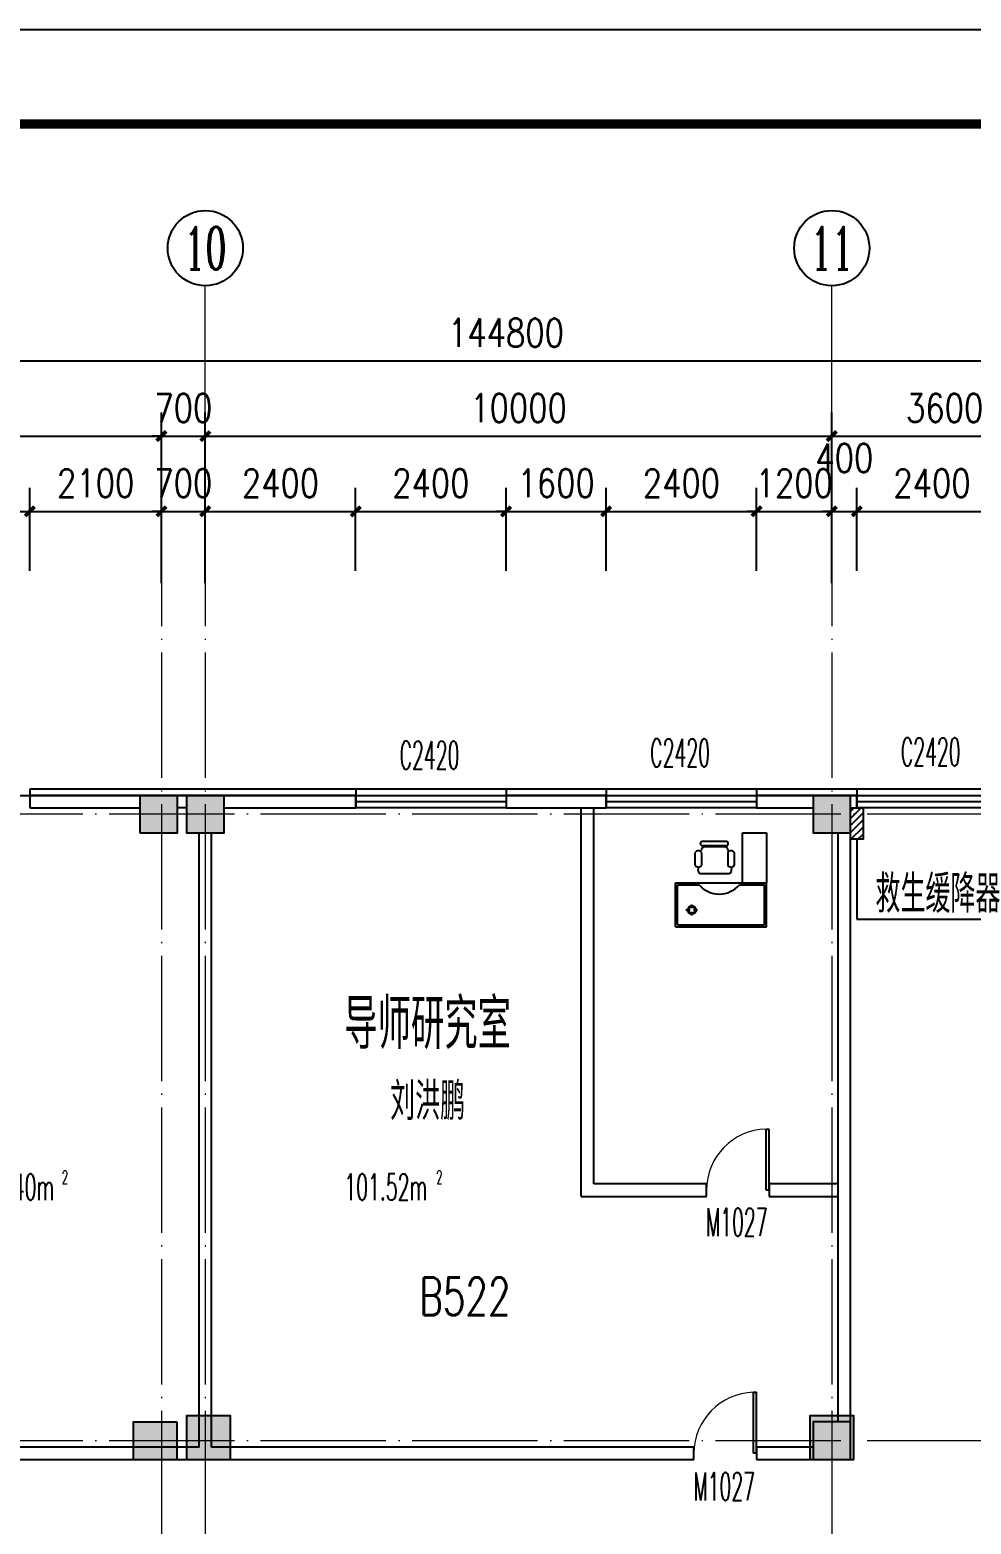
# Model space of a CAD drawing. Extents: x 1417642 to 3570900, y 124798 to 1191112.
# Drawn here: x 1508603 to 1523626, y 227103 to 250948 of the extents above; entities that cross this region are included whole.
import ezdxf
from ezdxf.enums import TextEntityAlignment as Align

# ---------------------------------------------------------------- set-up
doc = ezdxf.new("R2010")
doc.units = 0
doc.header["$LTSCALE"] = 1000
doc.header["$MEASUREMENT"] = 0
doc.linetypes.add('DOTE', pattern=[2.42, 2, -0.2, 0.02, -0.2])
doc.layers.get('0').update_dxf_attribs({"linetype": 'CONTINUOUS'})
doc.layers.get('Defpoints').update_dxf_attribs({"linetype": 'CONTINUOUS'})
for name, color, linetype in [('00家具', 144, 'CONTINUOUS'), ('AXIS', 3, 'CONTINUOUS'), ('AXIS_TEXT', 7, 'CONTINUOUS'), ('colu', 2, 'CONTINUOUS'), ('COLUMN', 9, 'CONTINUOUS'), ('DOTE', 1, 'DOTE'), ('FUR', 2, 'CONTINUOUS'), ('IFF-FURN', 6, 'CONTINUOUS'), ('PUB_DIM', 3, 'CONTINUOUS'), ('PUB_HATCH', 8, 'CONTINUOUS'), ('PUB_TEXT', 40, 'CONTINUOUS'), ('PUB_TITLE', 4, 'CONTINUOUS'), ('SPACE', 7, 'CONTINUOUS'), ('STAIR', 2, 'CONTINUOUS'), ('SURFACE', 6, 'CONTINUOUS'), ('tiaozheng', 20, 'CONTINUOUS'), ('WALL', 4, 'CONTINUOUS'), ('WALL-MOVE', 6, 'CONTINUOUS'), ('WINDOW', 2, 'CONTINUOUS'), ('WINDOW_TEXT', 7, 'CONTINUOUS'), ('填充', 252, 'CONTINUOUS'), ('柱填充', 8, 'CONTINUOUS'), ('防火分区', 10, 'CONTINUOUS')]:
    doc.layers.add(name, color=color, linetype=linetype)
doc.styles.add('_TCH_AXIS', font='COMPLEX', dxfattribs={"bigfont": 'GBCBIG'})
doc.styles.add('_TCH_SPACE', font='ROMANS', dxfattribs={"width": 0.7, "height": 5, "bigfont": 'Z'})
doc.styles.add('_TCH_WINDOW', font='ROMANS.shx', dxfattribs={"width": 0.7, "height": 400, "bigfont": 'Z.shx'})
doc.styles.add('DIM_FONT', font='SIMPLEX.shx', dxfattribs={"width": 0.8})
doc.styles.add('Z', font='ROMANS', dxfattribs={"width": 0.7, "bigfont": 'Z'})
doc.dimstyles.new('DIMN150', dxfattribs={"dimscale": 1.5, "dimtxt": 300, "dimasz": 100, "dimexe": 250, "dimexo": 300, "dimgap": 150, "dimtad": 1, "dimdec": 0, "dimzin": 0, "dimdsep": 46, "dimtxsty": 'DIM_FONT', "dimblk": 'ARCHTICK', "dimcen": 0.09, "dimdle": 1.5, "dimclrt": 7, "dimazin": 2, "dimtfac": 1, "dimtdec": 0, "dimtix": 1, "dimtmove": 2, "dimatfit": 3, "dimldrblk": 'ARCHTICK', "dimfxl": 1, "dimtolj": 1, "dimtzin": 0, "dimarcsym": 0})

# ---------------------------------------------------------------- blocks, each defined once
blk = doc.blocks.new('A$C76F941A3')
at = {"layer": '00家具', "color": 2, "linetype": 'ByBlock'}
for p, q in [((0, 1452), (0, 0)), ((0, 1452), (700, 1452)), ((700, 1452), (700, 0)), ((30, 1422), (30, 30)), ((30, 1422), (670, 1422)), ((670, 1422), (670, 1076)), ((846, 1057), (846, 595)), ((950, 1088), (918, 1093)), ((979, 1139), (1184, 1139)), ((1184, 1036), (979, 1036)), ((1197, 1046), (1217, 1043)), ((1275, 669), (1275, 984)), ((1292, 639), (1292, 1028)), ((1360, 639), (1360, 1028)), ((950, 565), (918, 559)), ((1184, 616), (979, 616)), ((979, 513), (1184, 513)), ((1197, 606), (1217, 610)), ((670, 433), (670, 30)), ((700, 383), (1495, 383)), ((1495, 383), (1495, 0)), ((0, 0), (700, 0)), ((30, 30), (670, 30)), ((1495, 0), (700, 0))]:
    blk.add_line(p, q, dxfattribs=at)
for centre, radius, start, end in [((941, 755), 421, 130.1118, 229.8882), ((905, 1028), 66.3, 78.4473, 153.8516), ((1011, 1088), 60.6, 121.8879, 238.1121), ((1152, 1088), 60.6, 301.8953, 58.1047), ((1206, 974), 69.4, 7.9219, 80.4409), ((1326, 1023), 34.7, 8.7722, 171.2278), ((905, 624), 66.3, 206.1484, 281.5527), ((1011, 565), 60.6, 121.8879, 238.1121), ((1152, 565), 60.6, 301.8953, 58.1047), ((1206, 678), 69.4, 279.5599, 352.0778), ((1326, 645), 34.7, 188.7714, 351.2286)]:
    blk.add_arc(centre, radius, start, end, dxfattribs=at)
at = {"layer": 'FUR', "color": 4}
for p, q in [((265, 1221), (265, 1288)), ((179, 1192), (236, 1192)), ((265, 1104), (265, 1163)), ((295, 1192), (353, 1192))]:
    blk.add_line(p, q, dxfattribs=at)
for radius in [66.6, 53.9]:
    blk.add_circle((265, 1192), radius, dxfattribs=at)
blk = doc.blocks.new('896')
at = {"layer": '柱填充'}
h = blk.add_hatch(color=256, dxfattribs=at)
h.paths.add_polyline_path([(1580873, 568265), (1580873, 568965), (1580273, 568965), (1580273, 568265)])
h.paths.add_polyline_path([(1572873, 568265), (1572873, 568965), (1572273, 568965), (1572273, 568265)])
h.paths.add_polyline_path([(1564873, 568265), (1564873, 568965), (1564273, 568965), (1564273, 568265)])
h.paths.add_polyline_path([(1556873, 568265), (1556873, 568965), (1556273, 568965), (1556273, 568265)])
h.paths.add_polyline_path([(1546873, 568265), (1546873, 568965), (1546273, 568965), (1546273, 568265)])
h.paths.add_polyline_path([(1536873, 568265), (1536873, 568965), (1536273, 568965), (1536273, 568265)])
h.paths.add_polyline_path([(1533273, 568265), (1533273, 568965), (1532673, 568965), (1532673, 568265)])
h.paths.add_polyline_path([(1523273, 568365), (1523273, 568965), (1522673, 568965), (1522673, 568365)])
h.paths.add_polyline_path([(1590123, 558965), (1589423, 558965), (1589423, 558365), (1590123, 558365)])
h.paths.add_polyline_path([(1580923, 558365), (1580923, 559065), (1580223, 559065), (1580223, 558365)])
h.paths.add_polyline_path([(1572923, 558365), (1572923, 559065), (1572223, 559065), (1572223, 558365)])
h.paths.add_polyline_path([(1564923, 558365), (1564923, 559065), (1564223, 559065), (1564223, 558365)])
h.paths.add_polyline_path([(1556923, 558365), (1556923, 559065), (1556223, 559065), (1556223, 558365)])
h.paths.add_polyline_path([(1546923, 558365), (1546923, 559065), (1546223, 559065), (1546223, 558365)])
h.paths.add_polyline_path([(1536873, 558365), (1536873, 558965), (1536273, 558965), (1536273, 558365)])
h.paths.add_polyline_path([(1533273, 558365), (1533273, 558965), (1532673, 558965), (1532673, 558365)])
h.paths.add_polyline_path([(1523372, 558965), (1522672, 558965), (1522672, 558365), (1523372, 558365)])
h.paths.add_polyline_path([(1590123, 554765), (1590123, 555365), (1589523, 555365), (1589523, 554765)])
h.paths.add_polyline_path([(1580873, 554765), (1580873, 555365), (1580273, 555365), (1580273, 554765)])
h.paths.add_polyline_path([(1572873, 554765), (1572873, 555365), (1572273, 555365), (1572273, 554765)])
h.paths.add_polyline_path([(1564873, 554765), (1564873, 555365), (1564273, 555365), (1564273, 554765)])
h.paths.add_polyline_path([(1556873, 554765), (1556873, 555365), (1556273, 555365), (1556273, 554765)])
h.paths.add_polyline_path([(1546873, 554765), (1546873, 555365), (1546273, 555365), (1546273, 554765)])
h.paths.add_polyline_path([(1536873, 554765), (1536873, 555365), (1536273, 555365), (1536273, 554765)])
h.paths.add_polyline_path([(1533273, 554765), (1533273, 555365), (1532673, 555365), (1532673, 554765)])
h.paths.add_polyline_path([(1523372, 555365), (1522672, 555365), (1522672, 554765), (1523372, 554765)])
h.paths.add_polyline_path([(1590123, 546765), (1590123, 547365), (1589523, 547365), (1589523, 546765)])
h.paths.add_polyline_path([(1580873, 546765), (1580873, 547365), (1580273, 547365), (1580273, 546765)])
h.paths.add_polyline_path([(1572873, 546765), (1572873, 547365), (1572273, 547365), (1572273, 546765)])
h.paths.add_polyline_path([(1564873, 546765), (1564873, 547365), (1564273, 547365), (1564273, 546765)])
h.paths.add_polyline_path([(1556873, 546765), (1556873, 547365), (1556273, 547365), (1556273, 546765)])
h.paths.add_polyline_path([(1546873, 546715), (1546873, 547415), (1546173, 547415), (1546173, 546715)])
h.paths.add_polyline_path([(1536973, 546715), (1536973, 547415), (1536273, 547415), (1536273, 546715)])
h.paths.add_polyline_path([(1533273, 546715), (1533273, 547415), (1532573, 547415), (1532573, 546715)])
h.paths.add_polyline_path([(1523372, 547365), (1522672, 547365), (1522672, 546765), (1523372, 546765)])
h.paths.add_polyline_path([(1546873, 539365), (1546173, 539365), (1546173, 538765), (1546873, 538765)])
h.paths.add_polyline_path([(1536973, 538715), (1536973, 539415), (1536273, 539415), (1536273, 538715)])
h.paths.add_polyline_path([(1533273, 538715), (1533273, 539415), (1532573, 539415), (1532573, 538715)])
h.paths.add_polyline_path([(1523372, 539365), (1522672, 539365), (1522672, 538765), (1523372, 538765)])
h.paths.add_polyline_path([(1546873, 531365), (1546173, 531365), (1546173, 530765), (1546873, 530765)])
h.paths.add_polyline_path([(1536973, 530715), (1536973, 531415), (1536273, 531415), (1536273, 530715)])
h.paths.add_polyline_path([(1533273, 530715), (1533273, 531415), (1532573, 531415), (1532573, 530715)])
h.paths.add_polyline_path([(1523372, 531365), (1522672, 531365), (1522672, 530765), (1523372, 530765)])
h.paths.add_polyline_path([(1546873, 523365), (1546173, 523365), (1546173, 522765), (1546873, 522765)])
h.paths.add_polyline_path([(1536973, 522715), (1536973, 523415), (1536273, 523415), (1536273, 522715)])
h.paths.add_polyline_path([(1533273, 522715), (1533273, 523415), (1532573, 523415), (1532573, 522715)])
h.paths.add_polyline_path([(1523372, 523365), (1522672, 523365), (1522672, 522765), (1523372, 522765)])
h.paths.add_polyline_path([(1546873, 515365), (1546173, 515365), (1546173, 514765), (1546873, 514765)])
h.paths.add_polyline_path([(1536973, 514715), (1536973, 515415), (1536273, 515415), (1536273, 514715)])
h.paths.add_polyline_path([(1533273, 514715), (1533273, 515415), (1532573, 515415), (1532573, 514715)])
h.paths.add_polyline_path([(1523372, 515365), (1522672, 515365), (1522672, 514765), (1523372, 514765)])
h.paths.add_polyline_path([(1546873, 507365), (1546173, 507365), (1546173, 506765), (1546873, 506765)])
h.paths.add_polyline_path([(1536973, 506715), (1536973, 507415), (1536273, 507415), (1536273, 506715)])
h.paths.add_polyline_path([(1533273, 506715), (1533273, 507415), (1532573, 507415), (1532573, 506715)])
h.paths.add_polyline_path([(1523372, 507365), (1522672, 507365), (1522672, 506765), (1523372, 506765)])
h.paths.add_polyline_path([(1546873, 499365), (1546173, 499365), (1546173, 498765), (1546873, 498765)])
h.paths.add_polyline_path([(1536973, 498715), (1536973, 499415), (1536273, 499415), (1536273, 498715)])
h.paths.add_polyline_path([(1533273, 498715), (1533273, 499415), (1532573, 499415), (1532573, 498715)])
h.paths.add_polyline_path([(1523372, 499365), (1522672, 499365), (1522672, 498765), (1523372, 498765)])
h.paths.add_polyline_path([(1546873, 490765), (1546873, 491365), (1546273, 491365), (1546273, 490765)])
h.paths.add_polyline_path([(1536873, 490765), (1536873, 491365), (1536273, 491365), (1536273, 490765)])
h.paths.add_polyline_path([(1533273, 490765), (1533273, 491365), (1532673, 491365), (1532673, 490765)])
h.paths.add_polyline_path([(1523273, 490765), (1523273, 491365), (1522673, 491365), (1522673, 490765)])
at = {"layer": 'colu'}
blk.add_lwpolyline([(1590123, 558965), (1589423, 558965), (1589423, 558365), (1590123, 558365)], close=True, dxfattribs=at)
blk = doc.blocks.new('i89')
at = {"layer": '柱填充'}
h = blk.add_hatch(color=256, dxfattribs=at)
h.paths.add_polyline_path([(1555333, 501498), (1555333, 502098), (1554733, 502098), (1554733, 501498)])
h.paths.add_polyline_path([(1525733, 501498), (1525733, 502098), (1525133, 502098), (1525133, 501498)])
h.paths.add_polyline_path([(1517733, 501498), (1517733, 502098), (1517133, 502098), (1517133, 501498)])
h.paths.add_polyline_path([(1509733, 501498), (1509733, 502098), (1509133, 502098), (1509133, 501498)])
h.paths.add_polyline_path([(1501733, 501498), (1501733, 502098), (1501133, 502098), (1501133, 501498)])
h.paths.add_polyline_path([(1498133, 501498), (1498133, 502098), (1497533, 502098), (1497533, 501498)])
h.paths.add_polyline_path([(1498133, 529448), (1498133, 530148), (1497433, 530148), (1497433, 529448)])
h.paths.add_polyline_path([(1498133, 537448), (1498133, 538148), (1497433, 538148), (1497433, 537448)])
h.paths.add_polyline_path([(1541783, 545398), (1541783, 546098), (1541083, 546098), (1541083, 545398)])
h.paths.add_polyline_path([(1565333, 559098), (1565333, 559698), (1564733, 559698), (1564733, 559098)])
h.paths.add_polyline_path([(1565383, 549098), (1565383, 549798), (1564683, 549798), (1564683, 549098)])
h.paths.add_polyline_path([(1565333, 545498), (1565333, 546098), (1564733, 546098), (1564733, 545498)])
h.paths.add_polyline_path([(1565383, 538098), (1564683, 538098), (1564683, 537498), (1565383, 537498)])
h.paths.add_polyline_path([(1565333, 529498), (1565333, 530098), (1564733, 530098), (1564733, 529498)])
h.paths.add_polyline_path([(1565333, 519498), (1565333, 520098), (1564733, 520098), (1564733, 519498)])
h.paths.add_polyline_path([(1565333, 511498), (1565333, 512098), (1564733, 512098), (1564733, 511498)])
h.paths.add_polyline_path([(1565333, 501498), (1565333, 502098), (1564733, 502098), (1564733, 501498)])
h.paths.add_polyline_path([(1555333, 559098), (1555333, 559698), (1554733, 559698), (1554733, 559098)])
h.paths.add_polyline_path([(1555333, 549098), (1555333, 549698), (1554733, 549698), (1554733, 549098)])
h.paths.add_polyline_path([(1555333, 545498), (1555333, 546098), (1554733, 546098), (1554733, 545498)])
h.paths.add_polyline_path([(1555333, 537498), (1555333, 538098), (1554733, 538098), (1554733, 537498)])
h.paths.add_polyline_path([(1555433, 529448), (1555433, 530148), (1554733, 530148), (1554733, 529448)])
h.paths.add_polyline_path([(1555433, 519448), (1555433, 520148), (1554733, 520148), (1554733, 519448)])
h.paths.add_polyline_path([(1555433, 511498), (1555433, 512198), (1554733, 512198), (1554733, 511498)])
h.paths.add_polyline_path([(1551733, 557298), (1551733, 557898), (1551133, 557898), (1551133, 557298)])
h.paths.add_polyline_path([(1551783, 549098), (1551783, 549798), (1551083, 549798), (1551083, 549098)])
h.paths.add_polyline_path([(1551733, 545498), (1551733, 546098), (1551133, 546098), (1551133, 545498)])
h.paths.add_polyline_path([(1551733, 537498), (1551733, 538098), (1551133, 538098), (1551133, 537498)])
h.paths.add_polyline_path([(1551733, 529498), (1551733, 530098), (1551133, 530098), (1551133, 529498)])
h.paths.add_polyline_path([(1551733, 519498), (1551733, 520098), (1551133, 520098), (1551133, 519498)])
h.paths.add_polyline_path([(1551783, 511498), (1551783, 512198), (1551083, 512198), (1551083, 511498)])
h.paths.add_polyline_path([(1551733, 501498), (1551733, 502098), (1551133, 502098), (1551133, 501498)])
h.paths.add_polyline_path([(1541733, 559098), (1541733, 559698), (1541133, 559698), (1541133, 559098)])
h.paths.add_polyline_path([(1541733, 557298), (1541733, 557898), (1541133, 557898), (1541133, 557298)])
h.paths.add_polyline_path([(1541783, 549098), (1541783, 549798), (1541083, 549798), (1541083, 549098)])
h.paths.add_polyline_path([(1541733, 537498), (1541733, 538298), (1541133, 538298), (1541133, 537498)])
h.paths.add_polyline_path([(1541733, 519298), (1541733, 520098), (1541133, 520098), (1541133, 519298)])
h.paths.add_polyline_path([(1541833, 511498), (1541833, 512298), (1541033, 512298), (1541033, 511498)])
h.paths.add_polyline_path([(1541733, 501498), (1541733, 502098), (1541133, 502098), (1541133, 501498)])
h.paths.add_polyline_path([(1533733, 559098), (1533733, 559698), (1533133, 559698), (1533133, 559098)])
h.paths.add_polyline_path([(1533783, 549098), (1533783, 549798), (1533083, 549798), (1533083, 549098)])
h.paths.add_polyline_path([(1533733, 545498), (1533733, 546098), (1533133, 546098), (1533133, 545498)])
h.paths.add_polyline_path([(1533733, 537498), (1533733, 538298), (1533133, 538298), (1533133, 537498)])
h.paths.add_polyline_path([(1533733, 519298), (1533733, 520098), (1533133, 520098), (1533133, 519298)])
h.paths.add_polyline_path([(1533833, 511498), (1533833, 512298), (1533033, 512298), (1533033, 511498)])
h.paths.add_polyline_path([(1533733, 501498), (1533733, 502098), (1533133, 502098), (1533133, 501498)])
h.paths.add_polyline_path([(1525733, 559098), (1525733, 559698), (1525133, 559698), (1525133, 559098)])
h.paths.add_polyline_path([(1525783, 549098), (1525783, 549798), (1525083, 549798), (1525083, 549098)])
h.paths.add_polyline_path([(1525733, 545498), (1525733, 546098), (1525133, 546098), (1525133, 545498)])
h.paths.add_polyline_path([(1525733, 537498), (1525733, 538298), (1525133, 538298), (1525133, 537498)])
h.paths.add_polyline_path([(1525733, 519298), (1525733, 520098), (1525133, 520098), (1525133, 519298)])
h.paths.add_polyline_path([(1525833, 511498), (1525833, 512298), (1525033, 512298), (1525033, 511498)])
h.paths.add_polyline_path([(1517733, 559098), (1517733, 559698), (1517133, 559698), (1517133, 559098)])
h.paths.add_polyline_path([(1517783, 549098), (1517783, 549798), (1517083, 549798), (1517083, 549098)])
h.paths.add_polyline_path([(1517733, 545498), (1517733, 546098), (1517133, 546098), (1517133, 545498)])
h.paths.add_polyline_path([(1517733, 537498), (1517733, 538298), (1517133, 538298), (1517133, 537498)])
h.paths.add_polyline_path([(1517733, 519298), (1517733, 520098), (1517133, 520098), (1517133, 519298)])
h.paths.add_polyline_path([(1517833, 511498), (1517833, 512298), (1517033, 512298), (1517033, 511498)])
h.paths.add_polyline_path([(1509733, 559098), (1509733, 559698), (1509133, 559698), (1509133, 559098)])
h.paths.add_polyline_path([(1509783, 549098), (1509783, 549798), (1509083, 549798), (1509083, 549098)])
h.paths.add_polyline_path([(1509733, 545498), (1509733, 546098), (1509133, 546098), (1509133, 545498)])
h.paths.add_polyline_path([(1509733, 537498), (1509733, 538298), (1509133, 538298), (1509133, 537498)])
h.paths.add_polyline_path([(1509733, 519298), (1509733, 520098), (1509133, 520098), (1509133, 519298)])
h.paths.add_polyline_path([(1509833, 511498), (1509833, 512298), (1509033, 512298), (1509033, 511498)])
h.paths.add_polyline_path([(1509733, 480798), (1509733, 481398), (1509133, 481398), (1509133, 480798)])
h.paths.add_polyline_path([(1501733, 559098), (1501733, 559698), (1501133, 559698), (1501133, 559098)])
h.paths.add_polyline_path([(1501733, 549098), (1501733, 549698), (1501133, 549698), (1501133, 549098)])
h.paths.add_polyline_path([(1501733, 545498), (1501733, 546098), (1501133, 546098), (1501133, 545498)])
h.paths.add_polyline_path([(1501733, 537498), (1501733, 538098), (1501133, 538098), (1501133, 537498)])
h.paths.add_polyline_path([(1501733, 529498), (1501733, 530098), (1501133, 530098), (1501133, 529498)])
h.paths.add_polyline_path([(1501733, 519498), (1501733, 520098), (1501133, 520098), (1501133, 519498)])
h.paths.add_polyline_path([(1501833, 511498), (1501833, 512198), (1501133, 512198), (1501133, 511498)])
h.paths.add_polyline_path([(1501733, 480798), (1501733, 481398), (1501133, 481398), (1501133, 480798)])
h.paths.add_polyline_path([(1498133, 559098), (1498133, 559698), (1497533, 559698), (1497533, 559098)])
h.paths.add_polyline_path([(1498183, 549098), (1498183, 549798), (1497483, 549798), (1497483, 549098)])
h.paths.add_polyline_path([(1498133, 545498), (1498133, 546098), (1497533, 546098), (1497533, 545498)])
h.paths.add_polyline_path([(1498133, 519448), (1498133, 520148), (1497433, 520148), (1497433, 519448)])
h.paths.add_polyline_path([(1498133, 511448), (1498133, 512148), (1497433, 512148), (1497433, 511448)])
h.paths.add_polyline_path([(1498133, 480798), (1498133, 481398), (1497533, 481398), (1497533, 480798)])
h.paths.add_polyline_path([(1488133, 559098), (1488133, 559698), (1487533, 559698), (1487533, 559098)])
h.paths.add_polyline_path([(1488233, 549098), (1488233, 549798), (1487533, 549798), (1487533, 549098)])
h.paths.add_polyline_path([(1488133, 545498), (1488133, 546098), (1487533, 546098), (1487533, 545498)])
h.paths.add_polyline_path([(1488133, 537498), (1488133, 538098), (1487533, 538098), (1487533, 537498)])
h.paths.add_polyline_path([(1488133, 529498), (1488133, 530098), (1487533, 530098), (1487533, 529498)])
h.paths.add_polyline_path([(1488133, 519498), (1488133, 520098), (1487533, 520098), (1487533, 519498)])
h.paths.add_polyline_path([(1488133, 511498), (1488133, 512098), (1487533, 512098), (1487533, 511498)])
h.paths.add_polyline_path([(1488133, 501498), (1488133, 502098), (1487533, 502098), (1487533, 501498)])
h.paths.add_polyline_path([(1488133, 480798), (1488133, 481398), (1487533, 481398), (1487533, 480798)])
h.paths.add_polyline_path([(1498133, 484398), (1498133, 485198), (1497433, 485198), (1497433, 484398)])
h.paths.add_polyline_path([(1498134, 496298), (1498134, 497098), (1497433, 497098), (1497433, 496298)])
h.paths.add_polyline_path([(1487533, 497098), (1487533, 496298), (1488233, 496298), (1488233, 497098)])
h.paths.add_polyline_path([(1487533, 485198), (1487533, 484398), (1488233, 484398), (1488233, 485198)])
h.paths.add_polyline_path([(1509733, 496298), (1509733, 497098), (1509033, 497098), (1509033, 496298)])
h.paths.add_polyline_path([(1509733, 484398), (1509733, 485198), (1509033, 485198), (1509033, 484398)])
at = {"layer": 'colu'}
for points in [[(1488133, 559098), (1488133, 559698), (1487533, 559698), (1487533, 559098)], [(1498133, 559098), (1498133, 559698), (1497533, 559698), (1497533, 559098)], [(1488233, 549098), (1488233, 549798), (1487533, 549798), (1487533, 549098)], [(1498183, 549098), (1498183, 549798), (1497483, 549798), (1497483, 549098)]]:
    blk.add_lwpolyline(points, close=True, dxfattribs=at)
blk = doc.blocks.new('_ArchTick')
at = {"color": 0, "linetype": 'ByBlock', "const_width": 0.4}
blk.add_lwpolyline([(-0.5, -0.5), (0.5, 0.5)], dxfattribs=at)
blk = doc.blocks.new('*D298')
at = {"layer": 'AXIS', "color": 0, "lineweight": -2}
for p, q in [((1443803, 243101), (1443803, 246040)), ((1588603, 243101), (1588603, 246040)), ((1443801, 245665), (1588605, 245665))]:
    blk.add_line(p, q, dxfattribs=at)
at = {"layer": 'Defpoints', "color": 0}
for p in [(1588603, 245665), (1443803, 242651), (1588603, 242651)]:
    blk.add_point(p, dxfattribs=at)
at = {"layer": 'AXIS', "color": 0, "lineweight": -2, "xscale": 150, "yscale": 150, "zscale": 150, "rotation": 180}
blk.add_blockref('_ArchTick', (1443803, 245665), dxfattribs=at)
at = {"layer": 'AXIS', "color": 0, "lineweight": -2, "xscale": 150, "yscale": 150, "zscale": 150}
blk.add_blockref('_ArchTick', (1588603, 245665), dxfattribs=at)
at = {"layer": 'AXIS', "color": 7, "insert": (1516203, 246115), "char_height": 450, "attachment_point": 5, "style": 'DIM_FONT'}
blk.add_mtext('\\A1;144800', dxfattribs=at)
blk = doc.blocks.new('*D306')
at = {"layer": 'AXIS', "color": 0, "lineweight": -2}
for p, q in [((1501403, 242118), (1501403, 244840)), ((1510703, 242118), (1510703, 244840)), ((1501401, 244465), (1510705, 244465))]:
    blk.add_line(p, q, dxfattribs=at)
at = {"layer": 'Defpoints', "color": 0}
for p in [(1510703, 244465), (1501403, 241668), (1510703, 241668)]:
    blk.add_point(p, dxfattribs=at)
at = {"layer": 'AXIS', "color": 0, "lineweight": -2, "xscale": 150, "yscale": 150, "zscale": 150, "rotation": 180}
blk.add_blockref('_ArchTick', (1501403, 244465), dxfattribs=at)
at = {"layer": 'AXIS', "color": 0, "lineweight": -2, "xscale": 150, "yscale": 150, "zscale": 150}
blk.add_blockref('_ArchTick', (1510703, 244465), dxfattribs=at)
at = {"layer": 'AXIS', "color": 7, "insert": (1506053, 244915), "char_height": 450, "attachment_point": 5, "style": 'DIM_FONT'}
blk.add_mtext('\\A1;9300', dxfattribs=at)
blk = doc.blocks.new('*D307')
at = {"layer": 'AXIS', "color": 0, "lineweight": -2}
for p, q in [((1510703, 242118), (1510703, 244840)), ((1511403, 242118), (1511403, 244840)), ((1510703, 244465), (1510553, 244465)), ((1510703, 244465), (1511403, 244465)), ((1511403, 244465), (1511553, 244465))]:
    blk.add_line(p, q, dxfattribs=at)
at = {"layer": 'Defpoints', "color": 0}
for p in [(1511403, 244465), (1510703, 241668), (1511403, 241668)]:
    blk.add_point(p, dxfattribs=at)
at = {"layer": 'AXIS', "color": 0, "lineweight": -2, "xscale": 150, "yscale": 150, "zscale": 150}
blk.add_blockref('_ArchTick', (1510703, 244465), dxfattribs=at)
at = {"layer": 'AXIS', "color": 0, "lineweight": -2, "xscale": 150, "yscale": 150, "zscale": 150, "rotation": 180}
blk.add_blockref('_ArchTick', (1511403, 244465), dxfattribs=at)
at = {"layer": 'AXIS', "color": 7, "insert": (1511053, 244915), "char_height": 450, "attachment_point": 5, "style": 'DIM_FONT'}
blk.add_mtext('\\A1;700', dxfattribs=at)
blk = doc.blocks.new('*D308')
at = {"layer": 'AXIS', "color": 0, "lineweight": -2}
for p, q in [((1511403, 242118), (1511403, 244840)), ((1521403, 242118), (1521403, 244840)), ((1511401, 244465), (1521405, 244465))]:
    blk.add_line(p, q, dxfattribs=at)
at = {"layer": 'Defpoints', "color": 0}
for p in [(1521403, 244465), (1511403, 241668), (1521403, 241668)]:
    blk.add_point(p, dxfattribs=at)
at = {"layer": 'AXIS', "color": 0, "lineweight": -2, "xscale": 150, "yscale": 150, "zscale": 150, "rotation": 180}
blk.add_blockref('_ArchTick', (1511403, 244465), dxfattribs=at)
at = {"layer": 'AXIS', "color": 0, "lineweight": -2, "xscale": 150, "yscale": 150, "zscale": 150}
blk.add_blockref('_ArchTick', (1521403, 244465), dxfattribs=at)
at = {"layer": 'AXIS', "color": 7, "insert": (1516403, 244915), "char_height": 450, "attachment_point": 5, "style": 'DIM_FONT'}
blk.add_mtext('\\A1;10000', dxfattribs=at)
blk = doc.blocks.new('*D309')
at = {"layer": 'AXIS', "color": 0, "lineweight": -2}
for p, q in [((1521403, 242118), (1521403, 244840)), ((1525003, 242118), (1525003, 244840)), ((1521401, 244465), (1525005, 244465))]:
    blk.add_line(p, q, dxfattribs=at)
at = {"layer": 'Defpoints', "color": 0}
for p in [(1525003, 244465), (1521403, 241668), (1525003, 241668)]:
    blk.add_point(p, dxfattribs=at)
at = {"layer": 'AXIS', "color": 0, "lineweight": -2, "xscale": 150, "yscale": 150, "zscale": 150, "rotation": 180}
blk.add_blockref('_ArchTick', (1521403, 244465), dxfattribs=at)
at = {"layer": 'AXIS', "color": 0, "lineweight": -2, "xscale": 150, "yscale": 150, "zscale": 150}
blk.add_blockref('_ArchTick', (1525003, 244465), dxfattribs=at)
at = {"layer": 'AXIS', "color": 7, "insert": (1523203, 244915), "char_height": 450, "attachment_point": 5, "style": 'DIM_FONT'}
blk.add_mtext('\\A1;3600', dxfattribs=at)
blk = doc.blocks.new('*D686')
at = {"layer": 'Defpoints', "color": 0}
for p in [(1508603, 243265), (1506203, 241864), (1508603, 241864)]:
    blk.add_point(p, dxfattribs=at)
at = {"layer": 'PUB_DIM', "color": 0, "lineweight": -2}
for p, q in [((1506203, 242314), (1506203, 243640)), ((1508603, 242314), (1508603, 243640)), ((1506201, 243265), (1508605, 243265))]:
    blk.add_line(p, q, dxfattribs=at)
at = {"layer": 'PUB_DIM', "color": 0, "lineweight": -2, "xscale": 150, "yscale": 150, "zscale": 150, "rotation": 180}
blk.add_blockref('_ArchTick', (1506203, 243265), dxfattribs=at)
at = {"layer": 'PUB_DIM', "color": 0, "lineweight": -2, "xscale": 150, "yscale": 150, "zscale": 150}
blk.add_blockref('_ArchTick', (1508603, 243265), dxfattribs=at)
at = {"layer": 'PUB_DIM', "color": 7, "insert": (1507403, 243715), "char_height": 450, "attachment_point": 5, "style": 'DIM_FONT'}
blk.add_mtext('\\A1;2400', dxfattribs=at)
blk = doc.blocks.new('*D687')
at = {"layer": 'Defpoints', "color": 0}
for p in [(1510703, 243265), (1508603, 241864), (1510703, 241864)]:
    blk.add_point(p, dxfattribs=at)
at = {"layer": 'PUB_DIM', "color": 0, "lineweight": -2}
for p, q in [((1508603, 242314), (1508603, 243640)), ((1510703, 242314), (1510703, 243640)), ((1508601, 243265), (1510705, 243265))]:
    blk.add_line(p, q, dxfattribs=at)
at = {"layer": 'PUB_DIM', "color": 0, "lineweight": -2, "xscale": 150, "yscale": 150, "zscale": 150, "rotation": 180}
blk.add_blockref('_ArchTick', (1508603, 243265), dxfattribs=at)
at = {"layer": 'PUB_DIM', "color": 0, "lineweight": -2, "xscale": 150, "yscale": 150, "zscale": 150}
blk.add_blockref('_ArchTick', (1510703, 243265), dxfattribs=at)
at = {"layer": 'PUB_DIM', "color": 7, "insert": (1509653, 243715), "char_height": 450, "attachment_point": 5, "style": 'DIM_FONT'}
blk.add_mtext('\\A1;2100', dxfattribs=at)
blk = doc.blocks.new('*D688')
at = {"layer": 'Defpoints', "color": 0}
for p in [(1511403, 243265), (1510703, 241864), (1511403, 241864)]:
    blk.add_point(p, dxfattribs=at)
at = {"layer": 'PUB_DIM', "color": 0, "lineweight": -2}
for p, q in [((1510703, 242314), (1510703, 243640)), ((1511403, 242314), (1511403, 243640)), ((1510703, 243265), (1510553, 243265)), ((1510703, 243265), (1511403, 243265)), ((1511403, 243265), (1511553, 243265))]:
    blk.add_line(p, q, dxfattribs=at)
at = {"layer": 'PUB_DIM', "color": 0, "lineweight": -2, "xscale": 150, "yscale": 150, "zscale": 150}
blk.add_blockref('_ArchTick', (1510703, 243265), dxfattribs=at)
at = {"layer": 'PUB_DIM', "color": 0, "lineweight": -2, "xscale": 150, "yscale": 150, "zscale": 150, "rotation": 180}
blk.add_blockref('_ArchTick', (1511403, 243265), dxfattribs=at)
at = {"layer": 'PUB_DIM', "color": 7, "insert": (1511053, 243715), "char_height": 450, "attachment_point": 5, "style": 'DIM_FONT'}
blk.add_mtext('\\A1;700', dxfattribs=at)
blk = doc.blocks.new('*D689')
at = {"layer": 'Defpoints', "color": 0}
for p in [(1513803, 243265), (1511403, 241864), (1513803, 241864)]:
    blk.add_point(p, dxfattribs=at)
at = {"layer": 'PUB_DIM', "color": 0, "lineweight": -2}
for p, q in [((1511403, 242314), (1511403, 243640)), ((1513803, 242314), (1513803, 243640)), ((1511401, 243265), (1513805, 243265))]:
    blk.add_line(p, q, dxfattribs=at)
at = {"layer": 'PUB_DIM', "color": 0, "lineweight": -2, "xscale": 150, "yscale": 150, "zscale": 150, "rotation": 180}
blk.add_blockref('_ArchTick', (1511403, 243265), dxfattribs=at)
at = {"layer": 'PUB_DIM', "color": 0, "lineweight": -2, "xscale": 150, "yscale": 150, "zscale": 150}
blk.add_blockref('_ArchTick', (1513803, 243265), dxfattribs=at)
at = {"layer": 'PUB_DIM', "color": 7, "insert": (1512603, 243715), "char_height": 450, "attachment_point": 5, "style": 'DIM_FONT'}
blk.add_mtext('\\A1;2400', dxfattribs=at)
blk = doc.blocks.new('*D690')
at = {"layer": 'Defpoints', "color": 0}
for p in [(1516203, 243265), (1513803, 241864), (1516203, 241864)]:
    blk.add_point(p, dxfattribs=at)
at = {"layer": 'PUB_DIM', "color": 0, "lineweight": -2}
for p, q in [((1513803, 242314), (1513803, 243640)), ((1516203, 242314), (1516203, 243640)), ((1513801, 243265), (1516205, 243265))]:
    blk.add_line(p, q, dxfattribs=at)
at = {"layer": 'PUB_DIM', "color": 0, "lineweight": -2, "xscale": 150, "yscale": 150, "zscale": 150, "rotation": 180}
blk.add_blockref('_ArchTick', (1513803, 243265), dxfattribs=at)
at = {"layer": 'PUB_DIM', "color": 0, "lineweight": -2, "xscale": 150, "yscale": 150, "zscale": 150}
blk.add_blockref('_ArchTick', (1516203, 243265), dxfattribs=at)
at = {"layer": 'PUB_DIM', "color": 7, "insert": (1515003, 243715), "char_height": 450, "attachment_point": 5, "style": 'DIM_FONT'}
blk.add_mtext('\\A1;2400', dxfattribs=at)
blk = doc.blocks.new('*D691')
at = {"layer": 'Defpoints', "color": 0}
for p in [(1517803, 243265), (1516203, 241864), (1517803, 241864)]:
    blk.add_point(p, dxfattribs=at)
at = {"layer": 'PUB_DIM', "color": 0, "lineweight": -2}
for p, q in [((1516203, 242314), (1516203, 243640)), ((1517803, 242314), (1517803, 243640)), ((1516203, 243265), (1516053, 243265)), ((1516203, 243265), (1517803, 243265)), ((1517803, 243265), (1517953, 243265))]:
    blk.add_line(p, q, dxfattribs=at)
at = {"layer": 'PUB_DIM', "color": 0, "lineweight": -2, "xscale": 150, "yscale": 150, "zscale": 150}
blk.add_blockref('_ArchTick', (1516203, 243265), dxfattribs=at)
at = {"layer": 'PUB_DIM', "color": 0, "lineweight": -2, "xscale": 150, "yscale": 150, "zscale": 150, "rotation": 180}
blk.add_blockref('_ArchTick', (1517803, 243265), dxfattribs=at)
at = {"layer": 'PUB_DIM', "color": 7, "insert": (1517003, 243715), "char_height": 450, "attachment_point": 5, "style": 'DIM_FONT'}
blk.add_mtext('\\A1;1600', dxfattribs=at)
blk = doc.blocks.new('*D692')
at = {"layer": 'Defpoints', "color": 0}
for p in [(1520203, 243265), (1517803, 241864), (1520203, 241864)]:
    blk.add_point(p, dxfattribs=at)
at = {"layer": 'PUB_DIM', "color": 0, "lineweight": -2}
for p, q in [((1517803, 242314), (1517803, 243640)), ((1520203, 242314), (1520203, 243640)), ((1517801, 243265), (1520205, 243265))]:
    blk.add_line(p, q, dxfattribs=at)
at = {"layer": 'PUB_DIM', "color": 0, "lineweight": -2, "xscale": 150, "yscale": 150, "zscale": 150, "rotation": 180}
blk.add_blockref('_ArchTick', (1517803, 243265), dxfattribs=at)
at = {"layer": 'PUB_DIM', "color": 0, "lineweight": -2, "xscale": 150, "yscale": 150, "zscale": 150}
blk.add_blockref('_ArchTick', (1520203, 243265), dxfattribs=at)
at = {"layer": 'PUB_DIM', "color": 7, "insert": (1519003, 243715), "char_height": 450, "attachment_point": 5, "style": 'DIM_FONT'}
blk.add_mtext('\\A1;2400', dxfattribs=at)
blk = doc.blocks.new('*D693')
at = {"layer": 'Defpoints', "color": 0}
for p in [(1521403, 243265), (1520203, 241864), (1521403, 241864)]:
    blk.add_point(p, dxfattribs=at)
at = {"layer": 'PUB_DIM', "color": 0, "lineweight": -2}
for p, q in [((1520203, 242314), (1520203, 243640)), ((1521403, 242314), (1521403, 243640)), ((1520203, 243265), (1520053, 243265)), ((1520203, 243265), (1521403, 243265)), ((1521403, 243265), (1521553, 243265))]:
    blk.add_line(p, q, dxfattribs=at)
at = {"layer": 'PUB_DIM', "color": 0, "lineweight": -2, "xscale": 150, "yscale": 150, "zscale": 150}
blk.add_blockref('_ArchTick', (1520203, 243265), dxfattribs=at)
at = {"layer": 'PUB_DIM', "color": 0, "lineweight": -2, "xscale": 150, "yscale": 150, "zscale": 150, "rotation": 180}
blk.add_blockref('_ArchTick', (1521403, 243265), dxfattribs=at)
at = {"layer": 'PUB_DIM', "color": 7, "insert": (1520803, 243715), "char_height": 450, "attachment_point": 5, "style": 'DIM_FONT'}
blk.add_mtext('\\A1;1200', dxfattribs=at)
blk = doc.blocks.new('*D694')
at = {"layer": 'Defpoints', "color": 0}
for p in [(1521803, 243265), (1521403, 241864), (1521803, 241864)]:
    blk.add_point(p, dxfattribs=at)
at = {"layer": 'PUB_DIM', "color": 0, "lineweight": -2}
for p, q in [((1521403, 242314), (1521403, 243640)), ((1521803, 242314), (1521803, 243640)), ((1521403, 243265), (1521253, 243265)), ((1521403, 243265), (1521803, 243265)), ((1521803, 243265), (1521953, 243265))]:
    blk.add_line(p, q, dxfattribs=at)
at = {"layer": 'PUB_DIM', "color": 0, "lineweight": -2, "xscale": 150, "yscale": 150, "zscale": 150}
blk.add_blockref('_ArchTick', (1521403, 243265), dxfattribs=at)
at = {"layer": 'PUB_DIM', "color": 0, "lineweight": -2, "xscale": 150, "yscale": 150, "zscale": 150, "rotation": 180}
blk.add_blockref('_ArchTick', (1521803, 243265), dxfattribs=at)
at = {"layer": 'PUB_DIM', "color": 7, "insert": (1521603, 244117), "char_height": 450, "attachment_point": 5, "style": 'DIM_FONT'}
blk.add_mtext('\\A1;400', dxfattribs=at)
blk = doc.blocks.new('*D695')
at = {"layer": 'Defpoints', "color": 0}
for p in [(1524203, 243265), (1521803, 241864), (1524203, 241864)]:
    blk.add_point(p, dxfattribs=at)
at = {"layer": 'PUB_DIM', "color": 0, "lineweight": -2}
for p, q in [((1521803, 242314), (1521803, 243640)), ((1524203, 242314), (1524203, 243640)), ((1521801, 243265), (1524205, 243265))]:
    blk.add_line(p, q, dxfattribs=at)
at = {"layer": 'PUB_DIM', "color": 0, "lineweight": -2, "xscale": 150, "yscale": 150, "zscale": 150, "rotation": 180}
blk.add_blockref('_ArchTick', (1521803, 243265), dxfattribs=at)
at = {"layer": 'PUB_DIM', "color": 0, "lineweight": -2, "xscale": 150, "yscale": 150, "zscale": 150}
blk.add_blockref('_ArchTick', (1524203, 243265), dxfattribs=at)
at = {"layer": 'PUB_DIM', "color": 7, "insert": (1523003, 243715), "char_height": 450, "attachment_point": 5, "style": 'DIM_FONT'}
blk.add_mtext('\\A1;2400', dxfattribs=at)
blk = doc.blocks.new('_FZH')
blk.add_lwpolyline([(-0.5, -0.5), (0.5, -0.5), (0.5, 0.5), (-0.5, 0.5)], close=True)
at = {"layer": 'PUB_HATCH'}
blk.add_solid([(-0.5, -0.5), (0.5, -0.5), (-0.5, 0.5), (0.5, 0.5)], dxfattribs=at)
blk = doc.blocks.new('$TCHSYS$WIN2D')
for p, q in [((-0.5, 0.5), (0.5, 0.5)), ((-0.5, 0.5), (-0.5, -0.5)), ((0.5, 0.5), (0.5, -0.5)), ((0.5, 0.1667), (-0.5, 0.1667)), ((0.5, -0.1667), (-0.5, -0.1667)), ((-0.5, -0.5), (0.5, -0.5))]:
    blk.add_line(p, q)
blk = doc.blocks.new('$DorLib2D$00000001')
for p, q in [((0.45, 0.975), (0.5, 0.975)), ((0.45, 0), (0.45, 0.975)), ((0.5, 0), (0.5, 0.975)), ((0.5, 0), (0.45, 0))]:
    blk.add_line(p, q)
at = {"lineweight": 13}
blk.add_arc((0.475, 0), 0.975, 91.4693, 180, dxfattribs=at)

msp = doc.modelspace()

# ---------------------------------------------------------------- hatches: boundary and pattern name
at = {"layer": 'STAIR'}
h = msp.add_hatch(dxfattribs=at)
h.set_pattern_fill('ANSI31', color=256, scale=50)
h.set_pattern_definition([(45, (-1367.47, -251303.39), (-56.1266008, 56.1266008), [])])
h.paths.add_polyline_path([(1521703.1, 238032.7), (1521903.1, 238032.7), (1521903.1, 238532.7), (1521703.1, 238532.7)])

# ---------------------------------------------------------------- linework, layer by layer
at = {"layer": 'AXIS', "lineweight": 0}
for p, q in [((1511403.1, 244249), (1511403.1, 246865.4)), ((1521403.1, 244249), (1521403.1, 246865.4))]:
    msp.add_line(p, q, dxfattribs=at)
at = {"layer": 'AXIS'}
for centre in [(1511403.1, 247465.4), (1521403.1, 247465.4)]:
    msp.add_circle(centre, 600, dxfattribs=at)
at = {"layer": 'DOTE', "lineweight": 0}
for points in [[(1510703.1, 243432.7), (1510703.1, 216732.7)], [(1511403.1, 243432.7), (1511403.1, 216732.7)], [(1521403.1, 243432.7), (1521403.1, 216732.7)], [(1596566.6, 238432.7), (1432076.7, 238432.7)], [(1596566.6, 228432.7), (1432076.7, 228432.7)]]:
    msp.add_lwpolyline(points, dxfattribs=at)
at = {"layer": 'PUB_TITLE'}
msp.add_lwpolyline([(1417642.3, 124798.4), (1618342.3, 124798.4), (1618342.3, 250948.4), (1417642.3, 250948.4)], close=True, dxfattribs=at)
at = {"layer": 'PUB_TITLE', "const_width": 150}
msp.add_lwpolyline([(1421392.3, 126298.4), (1616842.3, 126298.4), (1616842.3, 249448.4), (1421392.3, 249448.4)], close=True, dxfattribs=at)
at = {"layer": 'STAIR'}
for p, q in [((1521803.1, 238032.7), (1521803.1, 236755.8)), ((1521803.1, 236755.8), (1524603.1, 236755.8))]:
    msp.add_line(p, q, dxfattribs=at)
msp.add_lwpolyline([(1521703.1, 238532.7), (1521903.1, 238532.7), (1521903.1, 238032.7), (1521703.1, 238032.7), (1521703.1, 238532.7)], dxfattribs=at)
at = {"layer": 'SURFACE'}
for p, q in [((1508603.1, 238832.7), (1508603.1, 238732.7)), ((1510660.3, 238832.7), (1508603.1, 238832.7)), ((1511403.1, 238832.7), (1510660.3, 238832.7)), ((1513803.1, 238832.7), (1511403.1, 238832.7)), ((1513803.1, 238832.7), (1513803.1, 238732.7)), ((1516203.1, 238832.7), (1516203.1, 238732.7)), ((1517503.1, 238832.7), (1516203.1, 238832.7)), ((1517803.1, 238832.7), (1517503.1, 238832.7)), ((1517803.1, 238832.7), (1517803.1, 238732.7)), ((1520203.1, 238832.7), (1520203.1, 238732.7)), ((1521403.1, 238832.7), (1520203.1, 238832.7)), ((1521803.1, 238832.7), (1521403.1, 238832.7)), ((1521803.1, 238832.7), (1521803.1, 238732.7))]:
    msp.add_line(p, q, dxfattribs=at)
at = {"layer": 'WALL'}
for p, q in [((1510360.3, 238732.7), (1508603.1, 238732.7)), ((1508603.1, 238732.7), (1508603.1, 238532.7)), ((1511103.1, 238732.7), (1510960.3, 238732.7)), ((1513803.1, 238732.7), (1511703.1, 238732.7)), ((1513803.1, 238532.7), (1513803.1, 238732.7)), ((1517503.1, 238732.7), (1516203.1, 238732.7)), ((1516203.1, 238732.7), (1516203.1, 238532.7)), ((1517803.1, 238732.7), (1517503.1, 238732.7)), ((1517803.1, 238532.7), (1517803.1, 238732.7)), ((1521103.1, 238732.7), (1520203.1, 238732.7)), ((1520203.1, 238732.7), (1520203.1, 238532.7)), ((1521803.1, 238732.7), (1521703.1, 238732.7)), ((1521803.1, 238532.7), (1521803.1, 238732.7)), ((1508603.1, 238532.7), (1510360.3, 238532.7)), ((1511103.1, 238532.7), (1510960.3, 238532.7)), ((1511703.1, 238532.7), (1513803.1, 238532.7)), ((1516203.1, 238532.7), (1517503.1, 238532.7)), ((1517503.1, 238532.7), (1517803.1, 238532.7)), ((1520203.1, 238532.7), (1521103.1, 238532.7)), ((1521703.1, 238532.7), (1521803.1, 238532.7)), ((1511303.1, 228332.7), (1511303.1, 238132.7)), ((1511503.1, 228332.7), (1511503.1, 238132.7)), ((1521503.1, 232432.7), (1521503.1, 238132.7)), ((1521703.1, 232432.7), (1521703.1, 238132.7)), ((1521503.1, 228732.7), (1521503.1, 232432.7)), ((1521703.1, 228732.7), (1521703.1, 232432.7)), ((1511303.1, 228332.7), (1503603.1, 228332.7)), ((1519203.1, 228332.7), (1511503.1, 228332.7)), ((1519203.1, 228132.7), (1519203.1, 228332.7)), ((1521103.1, 228332.7), (1520203.1, 228332.7)), ((1520203.1, 228332.7), (1520203.1, 228132.7)), ((1503603.1, 228132.7), (1511403.1, 228132.7)), ((1511403.1, 228132.7), (1519203.1, 228132.7)), ((1520203.1, 228132.7), (1521103.1, 228132.7))]:
    msp.add_line(p, q, dxfattribs=at)
at = {"layer": 'WALL-MOVE'}
for p, q in [((1517403.1, 232332.7), (1517403.1, 238532.7)), ((1517603.1, 232532.7), (1517603.1, 238532.7)), ((1519403.1, 232532.7), (1517603.1, 232532.7)), ((1519403.1, 232332.7), (1519403.1, 232532.7)), ((1521503.1, 232532.7), (1520403.1, 232532.7)), ((1520403.1, 232532.7), (1520403.1, 232332.7)), ((1517403.1, 232332.7), (1519403.1, 232332.7)), ((1520403.1, 232332.7), (1521503.1, 232332.7))]:
    msp.add_line(p, q, dxfattribs=at)
at = {"layer": '防火分区', "color": 1}
msp.add_lwpolyline([(1493403.1, 238732.7), (1565103.1, 238732.7), (1565103.1, 236932.7), (1578303.1, 236932.7), (1578303.1, 238732.7), (1588903.1, 238732.7), (1588903.1, 237732.7), (1590503.1, 237732.7)], dxfattribs=at)

# ---------------------------------------------------------------- block references
at = {"layer": 'COLUMN', "lineweight": 0, "xscale": 600, "yscale": 600, "zscale": 600}
for p in [(1510660.3, 238432.7), (1511403.1, 238432.7), (1521403.1, 238432.7), (1521403.1, 228432.7)]:
    msp.add_blockref('_FZH', p, dxfattribs=at)
at = {"layer": 'IFF-FURN', "rotation": 90.00000000000001}
msp.add_blockref('A$C76F941A3', (1520360.5, 236637.3), dxfattribs=at)
at = {"layer": 'tiaozheng'}
for name, p in [('896', (-79169.7, -330232.4)), ('i89', (23570, -320965.6))]:
    msp.add_blockref(name, p, dxfattribs=at)
at = {"layer": 'WINDOW', "color": 2}
ref = msp.add_blockref('$TCHSYS$WIN2D', (1523003.1, 238682.7), dxfattribs=dict(at, xscale=2400, yscale=-300, zscale=2400, rotation=180))
ref.add_attrib('A', 'C2420', (1522504.3, 239205.9), dxfattribs={"layer": 'WINDOW_TEXT', "color": 2, "height": 446.25, "style": '_TCH_WINDOW', "width": 0.494118})
ref = msp.add_blockref('$TCHSYS$WIN2D', (1515003.1, 238682.7), dxfattribs=dict(at, xscale=2400, yscale=-300, zscale=2400, rotation=180))
ref.add_attrib('A', 'C2420', (1514504.3, 239150.4), dxfattribs={"layer": 'WINDOW_TEXT', "color": 2, "height": 446.25, "style": '_TCH_WINDOW', "width": 0.494118})
ref = msp.add_blockref('$TCHSYS$WIN2D', (1519003.1, 238682.7), dxfattribs=dict(at, xscale=2400, yscale=-300, zscale=2400, rotation=180))
ref.add_attrib('A', 'C2420', (1518504.3, 239187.4), dxfattribs={"layer": 'WINDOW_TEXT', "color": 2, "height": 446.25, "style": '_TCH_WINDOW', "width": 0.494118})
at = {"layer": 'WINDOW', "lineweight": 0}
ref = msp.add_blockref('$DorLib2D$00000001', (1519903.1, 232432.7), dxfattribs=dict(at, xscale=-1000, yscale=-1000, zscale=-1000, rotation=180))
ref.add_attrib('A', 'M1027', (1519393.8, 231697.1), dxfattribs={"layer": 'WINDOW_TEXT', "lineweight": 0, "height": 446.25, "style": '_TCH_WINDOW', "width": 0.494118})
ref = msp.add_blockref('$DorLib2D$00000001', (1519703.1, 228232.7), dxfattribs=dict(at, xscale=-1000, yscale=-1000, zscale=-1000, rotation=179.9999999999693))
ref.add_attrib('A', 'M1027', (1519193.8, 227477.9), dxfattribs={"layer": 'WINDOW_TEXT', "lineweight": 0, "height": 446.25, "rotation": 360, "style": '_TCH_WINDOW', "width": 0.494118})

# ---------------------------------------------------------------- texts
at = {"layer": 'AXIS_TEXT', "style": '_TCH_AXIS'}
for s, width, p, p2 in [('10', 0.724138, (1511063.7, 247126), (1511742.5, 247126)), ('11', 0.875, (1521063.7, 247126), (1521742.5, 247126))]:
    msp.add_text(s, height=678.82, dxfattribs=dict(at, width=width)).set_placement(p, p2, align=Align.FIT)
at = {"layer": 'PUB_TEXT', "style": 'Z', "width": 0.7}
msp.add_text('救生缓降器', height=600, dxfattribs=at).set_placement((1522099.6, 236859.6))
at = {"layer": 'PUB_TEXT', "color": 1, "lineweight": 60, "style": 'Z', "width": 0.7}
msp.add_text('B522', height=600, dxfattribs=at).set_placement((1514816.7, 230436))
at = {"layer": 'SPACE', "style": '_TCH_SPACE', "width": 0.525}
for s, height, p in [('2', 210, (1509117.4, 232535.2)), ('2', 210, (1515092.6, 232535.3)), ('99.40m', 420, (1507857.4, 232272.7)), ('101.52m', 420, (1513622.6, 232272.8))]:
    msp.add_text(s, height=height, dxfattribs=at).set_placement(p)
at = {"layer": '填充', "insert": (1514951.6, 235484.3), "char_height": 800, "width": 2889.828, "attachment_point": 2, "style": '_TCH_WINDOW'}
msp.add_mtext('{\\C2;导师研究室\\P\\H0.75x;刘洪鹏}', dxfattribs=at)

# ---------------------------------------------------------------- dimensions: what is measured, and where the dimension line sits
at = {"layer": 'AXIS'}
for p1, p2, distance, picture, middle in [((1443803.1, 242651.5), (1588603.1, 242651.5), 3013.9, '*D298', (1516203.1, 246115.4)), ((1501403.1, 241667.6), (1510703.1, 241667.6), 2797.8, '*D306', (1506053.1, 244915.4)), ((1510703.1, 241667.6), (1511403.1, 241667.6), 2797.8, '*D307', (1511053.1, 244915.4)), ((1511403.1, 241667.6), (1521403.1, 241667.6), 2797.8, '*D308', (1516403.1, 244915.4)), ((1521403.1, 241667.6), (1525003.1, 241667.6), 2797.8, '*D309', (1523203.1, 244915.4))]:
    dim = msp.add_aligned_dim(p1=p1, p2=p2, distance=distance, dimstyle='DIMN150', dxfattribs=at)
    dim.commit()
    dim.dimension.update_dxf_attribs({"geometry": picture, "text_midpoint": middle})
at = {"layer": 'PUB_DIM'}
dim = msp.add_linear_dim(base=(1521803.1, 243265.4), p1=(1521403.1, 241864), p2=(1521803.1, 241864), angle=0, dimstyle='DIMN150', dxfattribs=at)
dim.commit()
dim.dimension.update_dxf_attribs({"geometry": '*D694', "text_midpoint": (1521603.1, 244116.7), "dimtype": 129})
for p1, p2, picture, middle in [((1506203.1, 241864), (1508603.1, 241864), '*D686', (1507403.1, 243715.4)), ((1508603.1, 241864), (1510703.1, 241864), '*D687', (1509653.1, 243715.4)), ((1510703.1, 241864), (1511403.1, 241864), '*D688', (1511053.1, 243715.4)), ((1511403.1, 241864), (1513803.1, 241864), '*D689', (1512603.1, 243715.4)), ((1513803.1, 241864), (1516203.1, 241864), '*D690', (1515003.1, 243715.4)), ((1516203.1, 241864), (1517803.1, 241864), '*D691', (1517003.1, 243715.4)), ((1517803.1, 241864), (1520203.1, 241864), '*D692', (1519003.1, 243715.4)), ((1520203.1, 241864), (1521403.1, 241864), '*D693', (1520803.1, 243715.4)), ((1521803.1, 241864), (1524203.1, 241864), '*D695', (1523003.1, 243715.4))]:
    dim = msp.add_aligned_dim(p1=p1, p2=p2, distance=1401.5, dimstyle='DIMN150', dxfattribs=at)
    dim.commit()
    dim.dimension.update_dxf_attribs({"geometry": picture, "text_midpoint": middle})

doc.saveas('drawing.dxf')
